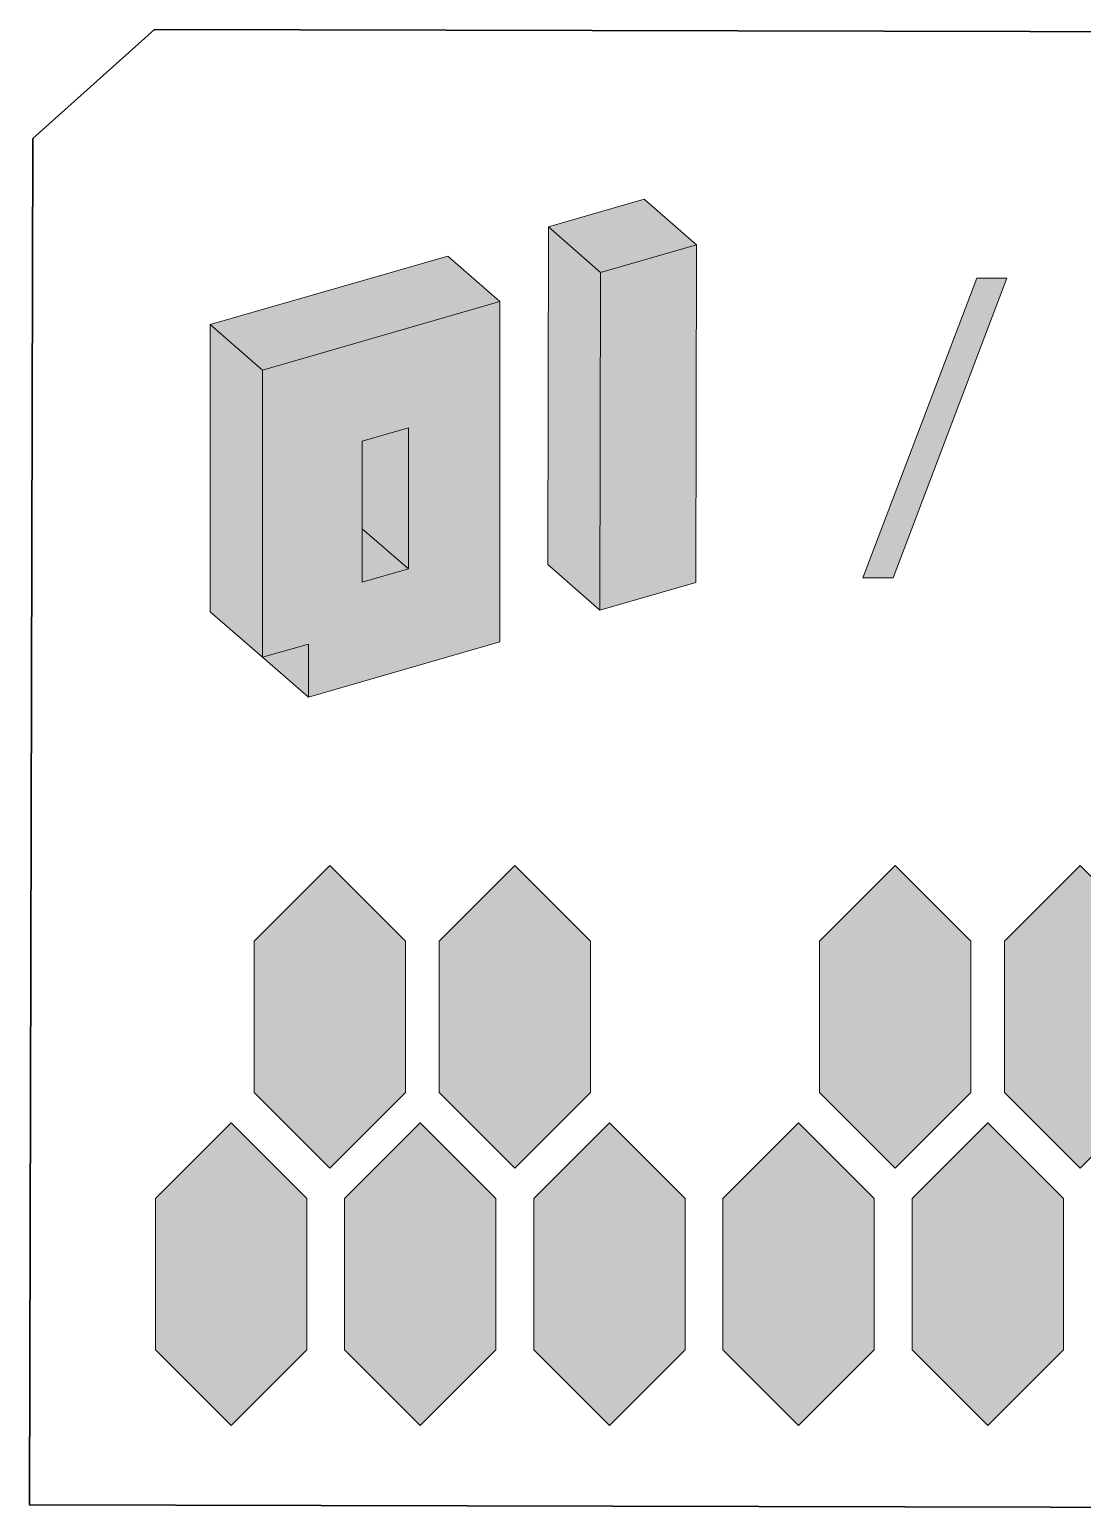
# Model space of a CAD drawing. Header units: millimetres. Extents: x 295.7 to 391, y 163.6 to 217.8.
# Drawn here: x 295.7 to 334.2, y 163.6 to 217.8 of the extents above; entities that cross this region are included whole.
import ezdxf

# ---------------------------------------------------------------- set-up
doc = ezdxf.new("R2010")
doc.units = ezdxf.units.MM
doc.header["$MEASUREMENT"] = 0
doc.layers.add('Layer 2', color=7, linetype='Continuous', lineweight=0)
doc.layers.add('Layer 3', color=7, linetype='Continuous', lineweight=0)

msp = doc.modelspace()

# ---------------------------------------------------------------- hatches: boundary and pattern name
at = {"layer": 'Layer 2', "true_color": 0xbfbfbf, "transparency": 33554687}
h = msp.add_hatch(color=9, dxfattribs=at)
h.dxf.hatch_style = 2
edge = h.paths.add_edge_path()
edge.add_spline(control_points=[(331.436, 208.684), (331.436, 208.684), (327.276, 197.719), (327.276, 197.719), (327.276, 197.719), (326.168, 197.719), (326.168, 197.719), (326.168, 197.719), (330.339, 208.684), (330.339, 208.684), (330.339, 208.684), (331.436, 208.684), (331.436, 208.684)], knot_values=[0, 0, 0, 0, 1, 1, 1, 2, 2, 2, 3, 3, 3, 4, 4, 4, 4], degree=3, periodic=0)
at = {"layer": 'Layer 2', "true_color": 0x000000, "transparency": 33554687}
h = msp.add_hatch(color=18, dxfattribs=at)
h.dxf.hatch_style = 2
h.paths.add_polyline_path([(306.663, 187.192), (303.895, 184.423), (303.895, 178.886), (306.663, 176.118), (309.432, 178.886), (309.432, 184.423)])
h = msp.add_hatch(color=18, dxfattribs=at)
h.dxf.hatch_style = 2
h.paths.add_polyline_path([(313.434, 187.192), (310.665, 184.423), (310.665, 178.886), (313.434, 176.118), (316.202, 178.886), (316.202, 184.423)])
h = msp.add_hatch(color=18, dxfattribs=at)
h.dxf.hatch_style = 2
h.paths.add_polyline_path([(327.351, 187.192), (324.583, 184.423), (324.583, 178.886), (327.351, 176.118), (330.119, 178.886), (330.119, 184.423)])
h = msp.add_hatch(color=18, dxfattribs=at)
h.dxf.hatch_style = 2
h.paths.add_polyline_path([(334.121, 187.192), (331.353, 184.423), (331.353, 178.886), (334.121, 176.118), (336.89, 178.886), (336.89, 184.423)])
at = {"layer": 'Layer 2', "true_color": 0xbfbfbf, "transparency": 33554687}
h = msp.add_hatch(color=9, dxfattribs=at)
h.dxf.hatch_style = 2
h.paths.add_polyline_path([(303.052, 177.772), (300.284, 175.003), (300.284, 169.466), (303.052, 166.698), (305.821, 169.466), (305.821, 175.003)])
h = msp.add_hatch(color=9, dxfattribs=at)
h.dxf.hatch_style = 2
h.paths.add_polyline_path([(309.973, 177.772), (307.205, 175.003), (307.205, 169.466), (309.973, 166.698), (312.742, 169.466), (312.742, 175.003)])
h = msp.add_hatch(color=9, dxfattribs=at)
h.dxf.hatch_style = 2
h.paths.add_polyline_path([(316.894, 177.772), (314.126, 175.003), (314.126, 169.466), (316.894, 166.698), (319.663, 169.466), (319.663, 175.003)])
h = msp.add_hatch(color=9, dxfattribs=at)
h.dxf.hatch_style = 2
h.paths.add_polyline_path([(323.815, 177.772), (321.047, 175.003), (321.047, 169.466), (323.815, 166.698), (326.584, 169.466), (326.584, 175.003)])
h = msp.add_hatch(color=9, dxfattribs=at)
h.dxf.hatch_style = 2
h.paths.add_polyline_path([(330.736, 177.772), (327.968, 175.003), (327.968, 169.466), (330.736, 166.698), (333.505, 169.466), (333.505, 175.003)])
at = {"layer": 'Layer 3', "true_color": 0xbfbfbf, "transparency": 33554687}
h = msp.add_hatch(color=9, dxfattribs=at)
h.dxf.hatch_style = 2
h.paths.add_polyline_path([(316.571, 208.888), (314.661, 210.558), (318.166, 211.571), (320.075, 209.9)])
h = msp.add_hatch(color=9, dxfattribs=at)
h.dxf.hatch_style = 2
h.paths.add_polyline_path([(316.547, 196.532), (316.571, 208.888), (314.661, 210.558), (314.638, 198.202)])
at = {"layer": 'Layer 3', "true_color": 0x7f7f7f, "transparency": 33554687}
h = msp.add_hatch(color=8, dxfattribs=at)
h.dxf.hatch_style = 2
h.paths.add_polyline_path([(320.075, 209.9), (320.051, 197.544), (316.547, 196.532), (316.571, 208.888)])
at = {"layer": 'Layer 3', "true_color": 0xbfbfbf, "transparency": 33554687}
h = msp.add_hatch(color=9, dxfattribs=at)
h.dxf.hatch_style = 2
h.paths.add_polyline_path([(310.976, 209.496), (312.889, 207.83), (304.199, 205.32), (302.286, 206.986)])
at = {"layer": 'Layer 3', "true_color": 0x7f7f7f, "transparency": 33554687}
h = msp.add_hatch(color=8, dxfattribs=at)
h.dxf.hatch_style = 2
h.paths.add_polyline_path([(304.199, 205.32), (304.199, 194.809), (305.882, 195.295), (305.882, 193.353), (312.889, 195.376), (312.889, 197.319), (312.889, 207.83)])
at = {"layer": 'Layer 3', "true_color": 0xbfbfbf, "transparency": 33554687}
h = msp.add_hatch(color=9, dxfattribs=at)
h.dxf.hatch_style = 2
h.paths.add_polyline_path([(304.199, 194.809), (304.199, 205.32), (302.286, 206.986), (302.286, 196.475), (304.199, 194.809)])
at = {"layer": 'Layer 3', "true_color": 0x3f3f3f, "transparency": 33554687}
h = msp.add_hatch(color=250, dxfattribs=at)
h.dxf.hatch_style = 2
h.paths.add_polyline_path([(307.852, 202.716), (307.852, 199.507), (309.536, 198.051), (309.536, 201.259), (309.536, 203.202)])
at = {"layer": 'Layer 3', "true_color": 0xbfbfbf, "transparency": 33554687}
h = msp.add_hatch(color=9, dxfattribs=at)
h.dxf.hatch_style = 2
h.paths.add_polyline_path([(307.852, 197.565), (309.536, 198.051), (307.852, 199.507)])
at = {"layer": 'Layer 3', "true_color": 0x3f3f3f, "transparency": 33554687}
h = msp.add_hatch(color=250, dxfattribs=at)
h.dxf.hatch_style = 2
h.paths.add_polyline_path([(305.882, 193.353), (305.882, 195.295), (304.199, 194.809), (305.882, 193.353)])

# ---------------------------------------------------------------- linework, layer by layer
at = {"layer": 'Layer 2', "color": 8, "lineweight": 35, "true_color": 0x7f7f7f}
msp.add_lwpolyline([(300.253, 217.782), (295.792, 213.792), (295.68, 163.792), (386.397, 163.589), (390.858, 167.579), (390.97, 217.579)], close=True, dxfattribs=at)
at = {"layer": 'Layer 2'}
for points in [[(306.663, 187.192), (303.895, 184.423), (303.895, 178.886), (306.663, 176.118), (309.432, 178.886), (309.432, 184.423)], [(313.434, 187.192), (310.665, 184.423), (310.665, 178.886), (313.434, 176.118), (316.202, 178.886), (316.202, 184.423)], [(327.351, 187.192), (324.583, 184.423), (324.583, 178.886), (327.351, 176.118), (330.119, 178.886), (330.119, 184.423)], [(334.121, 187.192), (331.353, 184.423), (331.353, 178.886), (334.121, 176.118), (336.89, 178.886), (336.89, 184.423)], [(303.052, 177.772), (300.284, 175.003), (300.284, 169.466), (303.052, 166.698), (305.821, 169.466), (305.821, 175.003)], [(309.973, 177.772), (307.205, 175.003), (307.205, 169.466), (309.973, 166.698), (312.742, 169.466), (312.742, 175.003)], [(316.894, 177.772), (314.126, 175.003), (314.126, 169.466), (316.894, 166.698), (319.663, 169.466), (319.663, 175.003)], [(323.815, 177.772), (321.047, 175.003), (321.047, 169.466), (323.815, 166.698), (326.584, 169.466), (326.584, 175.003)], [(330.736, 177.772), (327.968, 175.003), (327.968, 169.466), (330.736, 166.698), (333.505, 169.466), (333.505, 175.003)]]:
    msp.add_lwpolyline(points, close=True, dxfattribs=at)
msp.add_open_spline([(331.436, 208.684), (331.436, 208.684), (327.276, 197.719), (327.276, 197.719), (327.276, 197.719), (326.168, 197.719), (326.168, 197.719), (326.168, 197.719), (330.339, 208.684), (330.339, 208.684), (330.339, 208.684), (331.436, 208.684), (331.436, 208.684)], degree=3, knots=[0, 0, 0, 0, 1, 1, 1, 2, 2, 2, 3, 3, 3, 4, 4, 4, 4], dxfattribs=at)
at = {"layer": 'Layer 3'}
for points in [[(316.571, 208.888), (314.661, 210.558), (318.166, 211.571), (320.075, 209.9)], [(316.547, 196.532), (316.571, 208.888), (314.661, 210.558), (314.638, 198.202)], [(310.976, 209.496), (312.889, 207.83), (304.199, 205.32), (302.286, 206.986)], [(304.199, 205.32), (304.199, 194.809), (305.882, 195.295), (305.882, 193.353), (312.889, 195.376), (312.889, 197.319), (312.889, 207.83)], [(307.852, 202.716), (307.852, 199.507), (309.536, 198.051), (309.536, 201.259), (309.536, 203.202)], [(307.852, 197.565), (309.536, 198.051), (307.852, 199.507)]]:
    msp.add_lwpolyline(points, close=True, dxfattribs=at)
for points in [[(320.075, 209.9), (320.051, 197.544), (316.547, 196.532), (316.571, 208.888)], [(304.199, 194.809), (304.199, 205.32), (302.286, 206.986), (302.286, 196.475), (304.199, 194.809)], [(305.882, 193.353), (305.882, 195.295), (304.199, 194.809), (305.882, 193.353)]]:
    msp.add_lwpolyline(points, dxfattribs=at)

doc.saveas('drawing.dxf')
